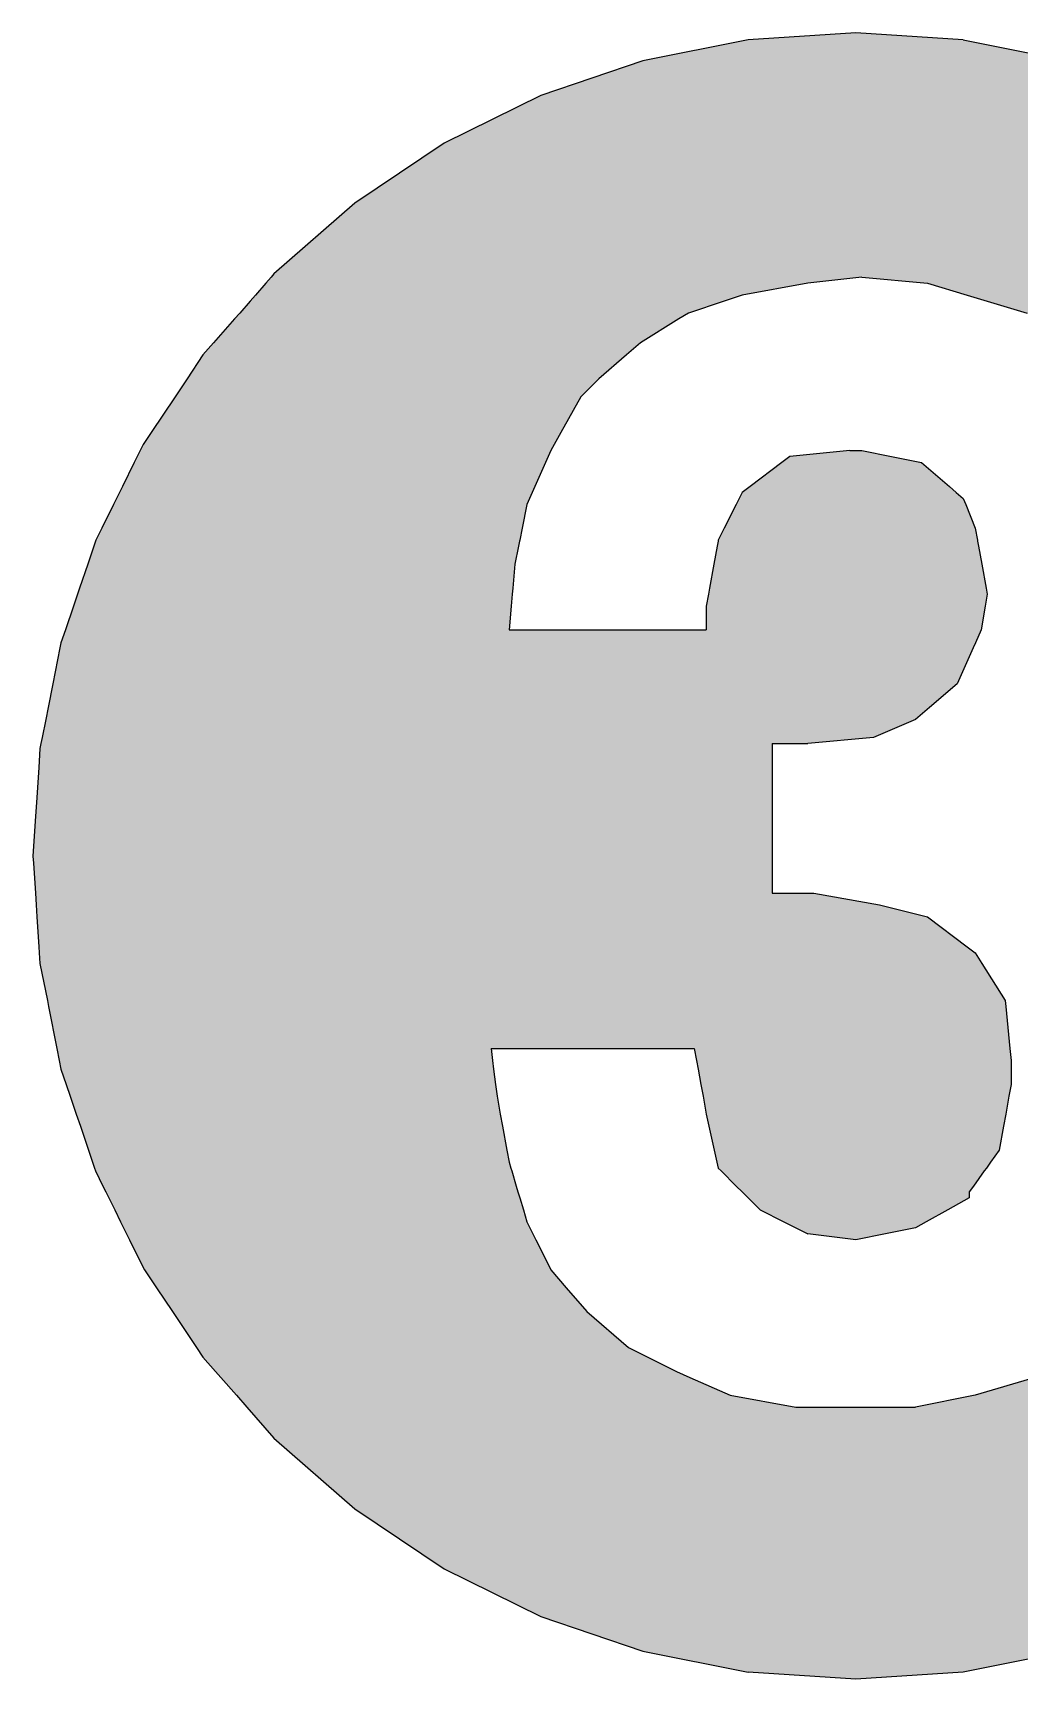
# Model space of a CAD drawing. Extents: x 2842 to 21088, y 6350 to 27079.
# Drawn here: x 3445.8 to 3690.9, y 18897.4 to 19306.4 of the extents above; entities that cross this region are included whole.
import ezdxf

# ---------------------------------------------------------------- set-up
doc = ezdxf.new("R2010")
doc.units = 0
doc.header["$MEASUREMENT"] = 0
doc.layers.add('DLINE', color=1, linetype='CONTINUOUS')

msp = doc.modelspace()

# ---------------------------------------------------------------- linework, layer by layer
at = {"layer": 'DLINE', "color": 1, "linetype": 'CONTINUOUS'}
for p, q in [((3650.282071, 19306.41274), (3623.587655, 19304.663096)), ((3676.976488, 19304.663096), (3650.282071, 19306.41274)), ((3623.587655, 19304.663096), (3597.349988, 19299.444099)), ((3676.976488, 19304.663096), (3703.214155, 19299.444099)), ((3597.349988, 19299.444099), (3572.018004, 19290.845049)), ((3572.018004, 19290.845049), (3548.025139, 19279.013078)), ((3548.025139, 19279.013078), (3525.781919, 19264.150633)), ((3525.781919, 19264.150633), (3505.66893, 19246.512016)), ((3504.986665, 19245.734041), (3503.683684, 19244.248277)), ((3505.66893, 19246.512016), (3504.986665, 19245.734041)), ((3651.767836, 19245.734041), (3638.395957, 19244.248277)), ((3651.767836, 19245.734041), (3668.111243, 19244.248277)), ((3501.077724, 19241.276748), (3499.774743, 19239.790984)), ((3503.683684, 19244.248277), (3501.077724, 19241.276748)), ((3622.05255, 19241.276748), (3617.595257, 19239.790984)), ((3638.395957, 19244.248277), (3622.05255, 19241.276748)), ((3668.111243, 19244.248277), (3678.016338, 19241.276748)), ((3678.016338, 19241.276748), (3682.968885, 19239.790984)), ((3497.168783, 19236.819455), (3495.865802, 19235.333691)), ((3499.774743, 19239.790984), (3497.168783, 19236.819455)), ((3608.680672, 19236.819455), (3606.303449, 19235.333691)), ((3617.595257, 19239.790984), (3608.680672, 19236.819455)), ((3682.968885, 19239.790984), (3692.873981, 19236.819455)), ((3495.865802, 19235.333691), (3490.653881, 19229.390634)), ((3606.303449, 19235.333691), (3596.794558, 19229.390634)), ((3490.653881, 19229.390634), (3488.030313, 19226.399028)), ((3596.794558, 19229.390634), (3593.304351, 19226.399028)), ((3488.030313, 19226.399028), (3484.072705, 19220.476048)), ((3593.304351, 19226.399028), (3586.394208, 19220.476048)), ((3484.072705, 19220.476048), (3483.079949, 19218.990284)), ((3586.394208, 19220.476048), (3584.908443, 19218.990284)), ((3483.079949, 19218.990284), (3481.094437, 19216.018756)), ((3584.908443, 19218.990284), (3581.936915, 19216.018756)), ((3481.094437, 19216.018756), (3475.137901, 19207.10417)), ((3581.936915, 19216.018756), (3576.984367, 19207.10417)), ((3473.167869, 19204.155808), (3472.423746, 19202.646877)), ((3475.137901, 19207.10417), (3473.167869, 19204.155808)), ((3575.346388, 19204.155808), (3574.508093, 19202.646877)), ((3576.984367, 19207.10417), (3575.346388, 19204.155808)), ((3471.691049, 19201.161113), (3470.958351, 19199.675348)), ((3472.423746, 19202.646877), (3471.691049, 19201.161113)), ((3472.423746, 19202.646877), (3472.423746, 19202.646877)), ((3573.847754, 19201.161113), (3573.187414, 19199.675348)), ((3574.508093, 19202.646877), (3573.847754, 19201.161113)), ((3574.508093, 19202.646877), (3574.508093, 19202.646877)), ((3633.938664, 19201.161113), (3631.957645, 19199.675348)), ((3648.796307, 19202.646877), (3633.938664, 19201.161113)), ((3648.796307, 19202.646877), (3648.796307, 19202.646877)), ((3648.796307, 19202.646877), (3651.767836, 19202.646877)), ((3651.767836, 19202.646877), (3659.196657, 19201.161113)), ((3651.767836, 19202.646877), (3651.767836, 19202.646877)), ((3659.196657, 19201.161113), (3666.625478, 19199.675348)), ((3470.958351, 19199.675348), (3468.027559, 19193.732291)), ((3573.187414, 19199.675348), (3570.546055, 19193.732291)), ((3631.957645, 19199.675348), (3624.033569, 19193.732291)), ((3666.625478, 19199.675348), (3673.559045, 19193.732291)), ((3467.294861, 19192.246527), (3466.562164, 19190.760763)), ((3468.027559, 19193.732291), (3467.294861, 19192.246527)), ((3569.885716, 19192.246527), (3569.225376, 19190.760763)), ((3570.546055, 19193.732291), (3569.885716, 19192.246527)), ((3622.05255, 19192.246527), (3621.309668, 19190.760763)), ((3624.033569, 19193.732291), (3622.05255, 19192.246527)), ((3673.559045, 19193.732291), (3675.292437, 19192.246527)), ((3675.292437, 19192.246527), (3677.025828, 19190.760763)), ((3465.829466, 19189.274999), (3462.898674, 19183.331941)), ((3466.562164, 19190.760763), (3465.829466, 19189.274999)), ((3568.565036, 19189.274999), (3567.376425, 19183.331941)), ((3569.225376, 19190.760763), (3568.565036, 19189.274999)), ((3620.566786, 19189.274999), (3617.595257, 19183.331941)), ((3621.309668, 19190.760763), (3620.566786, 19189.274999)), ((3677.025828, 19190.760763), (3677.620134, 19189.274999)), ((3677.620134, 19189.274999), (3679.997357, 19183.331941)), ((3461.335897, 19180.162943), (3460.89858, 19178.874649)), ((3461.433279, 19180.360413), (3461.335897, 19180.162943)), ((3462.898674, 19183.331941), (3461.433279, 19180.360413)), ((3566.742625, 19180.162943), (3566.484966, 19178.874649)), ((3566.782119, 19180.360413), (3566.742625, 19180.162943)), ((3567.376425, 19183.331941), (3566.782119, 19180.360413)), ((3616.07359, 19180.162943), (3615.839354, 19178.874649)), ((3616.109493, 19180.360413), (3616.07359, 19180.162943)), ((3617.595257, 19183.331941), (3616.109493, 19180.360413)), ((3679.997357, 19183.331941), (3680.537635, 19180.360413)), ((3680.537635, 19180.360413), (3680.573538, 19180.162943)), ((3680.573538, 19180.162943), (3680.807774, 19178.874649)), ((3460.89858, 19178.874649), (3459.385533, 19174.417356)), ((3566.484966, 19178.874649), (3565.593508, 19174.417356)), ((3615.839354, 19178.874649), (3615.028937, 19174.417356)), ((3680.807774, 19178.874649), (3681.618191, 19174.417356)), ((3459.385533, 19174.417356), (3457.368137, 19168.474299)), ((3565.593508, 19174.417356), (3565.05323, 19168.474299)), ((3615.028937, 19174.417356), (3613.948381, 19168.474299)), ((3681.618191, 19174.417356), (3682.698747, 19168.474299)), ((3457.368137, 19168.474299), (3456.863788, 19166.988534)), ((3565.05323, 19168.474299), (3564.91816, 19166.988534)), ((3613.948381, 19168.474299), (3613.678242, 19166.988534)), ((3682.698747, 19168.474299), (3682.968885, 19166.988534)), ((3455.85509, 19164.017006), (3453.837694, 19158.073949)), ((3456.863788, 19166.988534), (3455.85509, 19164.017006)), ((3564.648021, 19164.017006), (3564.107744, 19158.073949)), ((3564.91816, 19166.988534), (3564.648021, 19164.017006)), ((3613.678242, 19166.988534), (3613.137965, 19164.017006)), ((3613.137965, 19164.017006), (3613.137965, 19158.073949)), ((3682.473631, 19164.017006), (3681.483121, 19158.073949)), ((3682.968885, 19166.988534), (3682.473631, 19164.017006)), ((3452.736847, 19154.830959), (3452.495307, 19153.616656)), ((3453.837694, 19158.073949), (3452.736847, 19154.830959)), ((3453.837694, 19158.073949), (3453.837694, 19158.073949)), ((3564.107744, 19158.073949), (3613.137965, 19158.073949)), ((3680.041792, 19154.830959), (3679.502102, 19153.616656)), ((3681.483121, 19158.073949), (3680.041792, 19154.830959)), ((3681.483121, 19158.073949), (3681.483121, 19158.073949)), ((3452.495307, 19153.616656), (3450.722086, 19144.70207)), ((3679.502102, 19153.616656), (3675.540064, 19144.70207)), ((3450.722086, 19144.70207), (3449.539938, 19138.759013)), ((3675.540064, 19144.70207), (3668.606497, 19138.759013)), ((3449.539938, 19138.759013), (3448.948865, 19135.787485)), ((3668.606497, 19138.759013), (3665.139714, 19135.787485)), ((3448.948865, 19135.787485), (3448.062254, 19131.330192)), ((3448.948865, 19135.787485), (3448.948865, 19135.787485)), ((3665.139714, 19135.787485), (3654.739364, 19131.330192)), ((3665.139714, 19135.787485), (3665.139714, 19135.787485)), ((3448.062254, 19131.330192), (3447.766717, 19129.844428)), ((3654.739364, 19131.330192), (3638.395957, 19129.844428)), ((3447.517851, 19128.593291), (3447.210326, 19123.90137)), ((3447.766717, 19129.844428), (3447.517851, 19128.593291)), ((3629.481372, 19129.844428), (3629.481372, 19128.593291)), ((3629.481372, 19129.844428), (3638.395957, 19129.844428)), ((3629.481372, 19128.593291), (3629.481372, 19123.90137)), ((3447.210326, 19123.90137), (3446.723415, 19116.472549)), ((3629.481372, 19123.90137), (3629.481372, 19116.472549)), ((3446.723415, 19116.472549), (3446.333887, 19110.529492)), ((3629.481372, 19116.472549), (3629.481372, 19110.529492)), ((3446.333887, 19110.529492), (3445.768206, 19101.898875)), ((3629.481372, 19110.529492), (3629.481372, 19101.898875)), ((3445.768206, 19101.898875), (3445.884201, 19100.129142)), ((3629.481372, 19101.898875), (3629.481372, 19100.129142)), ((3445.884201, 19100.129142), (3446.371111, 19092.700321)), ((3629.481372, 19100.129142), (3629.481372, 19092.700321)), ((3446.371111, 19092.700321), (3446.565876, 19089.728792)), ((3446.371111, 19092.700321), (3446.371111, 19092.700321)), ((3446.565876, 19089.728792), (3446.76064, 19086.757264)), ((3629.481372, 19092.700321), (3639.881722, 19092.700321)), ((3629.481372, 19092.700321), (3629.481372, 19092.700321)), ((3639.881722, 19092.700321), (3656.225129, 19089.728792)), ((3656.225129, 19089.728792), (3668.111243, 19086.757264)), ((3446.76064, 19086.757264), (3447.24755, 19079.328442)), ((3668.111243, 19086.757264), (3678.016338, 19079.328442)), ((3447.24755, 19079.328442), (3447.344933, 19077.842678)), ((3447.344933, 19077.842678), (3447.517851, 19075.204459)), ((3678.016338, 19079.328442), (3679.997357, 19077.842678)), ((3679.997357, 19077.842678), (3681.646244, 19075.204459)), ((3447.517851, 19075.204459), (3449.357371, 19065.956564)), ((3681.646244, 19075.204459), (3687.426178, 19065.956564)), ((3449.357371, 19065.956564), (3449.652908, 19064.4708)), ((3687.426178, 19065.956564), (3687.574755, 19064.4708)), ((3449.652908, 19064.4708), (3451.721666, 19054.07045)), ((3687.574755, 19064.4708), (3688.61479, 19054.07045)), ((3451.721666, 19054.07045), (3452.31274, 19051.098921)), ((3559.650451, 19054.07045), (3610.166436, 19054.07045)), ((3559.650451, 19054.07045), (3560.021892, 19051.098921)), ((3610.166436, 19054.07045), (3610.706714, 19051.098921)), ((3688.61479, 19054.07045), (3688.911943, 19051.098921)), ((3452.31274, 19051.098921), (3452.736847, 19048.966792)), ((3452.736847, 19048.966792), (3454.030483, 19045.155864)), ((3560.021892, 19051.098921), (3560.288408, 19048.966792)), ((3560.288408, 19048.966792), (3560.764774, 19045.155864)), ((3610.706714, 19051.098921), (3611.094374, 19048.966792)), ((3611.094374, 19048.966792), (3611.78727, 19045.155864)), ((3688.911943, 19051.098921), (3688.911943, 19048.966792)), ((3688.911943, 19048.966792), (3688.911943, 19045.155864)), ((3454.030483, 19045.155864), (3455.039181, 19042.184335)), ((3560.764774, 19045.155864), (3561.136215, 19042.184335)), ((3611.78727, 19045.155864), (3612.327548, 19042.184335)), ((3688.911943, 19045.155864), (3688.371665, 19042.184335)), ((3455.039181, 19042.184335), (3456.552228, 19037.727043)), ((3561.136215, 19042.184335), (3561.946632, 19037.727043)), ((3612.327548, 19042.184335), (3613.137965, 19037.727043)), ((3688.371665, 19042.184335), (3687.561248, 19037.727043)), ((3456.552228, 19037.727043), (3457.560926, 19034.755514)), ((3561.946632, 19037.727043), (3562.48691, 19034.755514)), ((3613.137965, 19037.727043), (3613.798304, 19034.755514)), ((3687.561248, 19037.727043), (3687.02097, 19034.755514)), ((3457.560926, 19034.755514), (3459.578322, 19028.812457)), ((3562.48691, 19034.755514), (3563.567466, 19028.812457)), ((3613.798304, 19034.755514), (3615.118984, 19028.812457)), ((3687.02097, 19034.755514), (3685.940414, 19028.812457)), ((3459.578322, 19028.812457), (3460.58702, 19025.840928)), ((3563.567466, 19028.812457), (3564.107744, 19025.840928)), ((3615.118984, 19028.812457), (3615.779323, 19025.840928)), ((3685.940414, 19028.812457), (3683.817894, 19025.840928)), ((3460.58702, 19025.840928), (3461.091369, 19024.355164)), ((3461.091369, 19024.355164), (3461.335897, 19023.634807)), ((3564.107744, 19025.840928), (3564.553473, 19024.355164)), ((3564.553473, 19024.355164), (3564.76958, 19023.634807)), ((3615.779323, 19025.840928), (3616.109493, 19024.355164)), ((3616.109493, 19024.355164), (3616.82985, 19023.634807)), ((3682.756633, 19024.355164), (3682.242093, 19023.634807)), ((3683.817894, 19025.840928), (3682.756633, 19024.355164)), ((3461.335897, 19023.634807), (3463.17875, 19019.897871)), ((3463.17875, 19019.897871), (3463.911448, 19018.412107)), ((3564.76958, 19023.634807), (3565.890661, 19019.897871)), ((3565.890661, 19019.897871), (3566.33639, 19018.412107)), ((3616.82985, 19023.634807), (3620.566786, 19019.897871)), ((3620.566786, 19019.897871), (3622.05255, 19018.412107)), ((3679.572853, 19019.897871), (3678.511593, 19018.412107)), ((3682.242093, 19023.634807), (3679.572853, 19019.897871)), ((3463.911448, 19018.412107), (3464.644146, 19016.926343)), ((3464.644146, 19016.926343), (3466.109542, 19013.954814)), ((3566.33639, 19018.412107), (3566.782119, 19016.926343)), ((3566.782119, 19016.926343), (3567.673578, 19013.954814)), ((3622.05255, 19018.412107), (3623.538314, 19016.926343)), ((3623.538314, 19016.926343), (3626.509843, 19013.954814)), ((3678.511593, 19016.926343), (3673.162841, 19013.954814)), ((3678.511593, 19018.412107), (3678.511593, 19016.926343)), ((3466.109542, 19013.954814), (3467.574937, 19010.983286)), ((3567.673578, 19013.954814), (3568.565036, 19010.983286)), ((3626.509843, 19013.954814), (3632.4529, 19010.983286)), ((3673.162841, 19013.954814), (3667.81409, 19010.983286)), ((3467.574937, 19010.983286), (3468.307635, 19009.497521)), ((3468.307635, 19009.497521), (3469.040333, 19008.011757)), ((3469.040333, 19008.011757), (3469.773031, 19006.525993)), ((3568.565036, 19010.983286), (3569.307918, 19009.497521)), ((3569.307918, 19009.497521), (3570.050801, 19008.011757)), ((3570.050801, 19008.011757), (3570.793683, 19006.525993)), ((3632.4529, 19010.983286), (3635.424429, 19009.497521)), ((3635.424429, 19009.497521), (3638.395957, 19008.011757)), ((3650.282071, 19006.525993), (3638.395957, 19008.011757)), ((3657.710893, 19008.011757), (3650.282071, 19006.525993)), ((3665.139714, 19009.497521), (3657.710893, 19008.011757)), ((3667.81409, 19010.983286), (3665.139714, 19009.497521)), ((3469.773031, 19006.525993), (3473.167869, 18999.641943)), ((3570.793683, 19006.525993), (3574.235708, 18999.641943)), ((3473.167869, 18999.641943), (3473.531873, 18999.097171)), ((3574.235708, 18999.641943), (3574.508093, 18999.097171)), ((3473.531873, 18999.097171), (3476.510141, 18994.639879)), ((3574.508093, 18999.097171), (3578.32863, 18994.639879)), ((3476.510141, 18994.639879), (3480.481165, 18988.696822)), ((3578.32863, 18994.639879), (3583.422679, 18988.696822)), ((3480.481165, 18988.696822), (3486.4377, 18979.782236)), ((3583.422679, 18988.696822), (3593.823029, 18979.782236)), ((3486.4377, 18979.782236), (3488.030313, 18977.398722)), ((3593.823029, 18979.782236), (3598.590056, 18977.398722)), ((3488.030313, 18977.398722), (3491.151949, 18973.839179)), ((3598.590056, 18977.398722), (3605.709143, 18973.839179)), ((3491.151949, 18973.839179), (3492.45493, 18972.353414)), ((3492.45493, 18972.353414), (3496.36387, 18967.896122)), ((3605.709143, 18973.839179), (3609.052113, 18972.353414)), ((3609.052113, 18972.353414), (3619.081022, 18967.896122)), ((3694.855, 18972.353414), (3679.997357, 18967.896122)), ((3496.36387, 18967.896122), (3498.969831, 18964.924593)), ((3619.081022, 18967.896122), (3635.424429, 18964.924593)), ((3679.997357, 18967.896122), (3665.139714, 18964.924593)), ((3498.969831, 18964.924593), (3505.66893, 18957.285734)), ((3635.424429, 18964.924593), (3665.139714, 18964.924593)), ((3505.66893, 18957.285734), (3525.781919, 18939.647117)), ((3525.781919, 18939.647117), (3548.025139, 18924.784672)), ((3548.025139, 18924.784672), (3572.018004, 18912.952701)), ((3572.018004, 18912.952701), (3597.349988, 18904.353651)), ((3597.349988, 18904.353651), (3623.587655, 18899.134654)), ((3703.214155, 18904.353651), (3676.976488, 18899.134654)), ((3650.282071, 18897.38501), (3623.587655, 18899.134654)), ((3676.976488, 18899.134654), (3650.282071, 18897.38501))]:
    msp.add_line(p, q, dxfattribs=at)
for points in [[(3650.282071, 19306.41274), (3623.587655, 19304.663096), (3676.976488, 19304.663096)], [(3623.587655, 19304.663096), (3597.349988, 19299.444099), (3703.214155, 19299.444099)], [(3597.349988, 19299.444099), (3572.018004, 19290.845049), (3728.546139, 19290.845049)], [(3572.018004, 19290.845049), (3548.025139, 19279.013078), (3752.539004, 19279.013078)], [(3548.025139, 19279.013078), (3525.781919, 19264.150633), (3774.782224, 19264.150633)], [(3525.781919, 19264.150633), (3505.66893, 19246.512016), (3794.895212, 19246.512016)], [(3504.986665, 19245.734041), (3503.683684, 19244.248277), (3638.395957, 19244.248277)], [(3505.66893, 19246.512016), (3504.986665, 19245.734041), (3795.577478, 19245.734041)], [(3651.767836, 19245.734041), (3668.111243, 19244.248277), (3796.880459, 19244.248277)], [(3501.077724, 19241.276748), (3499.774743, 19239.790984), (3617.595257, 19239.790984)], [(3503.683684, 19244.248277), (3501.077724, 19241.276748), (3622.05255, 19241.276748)], [(3668.111243, 19244.248277), (3678.016338, 19241.276748), (3799.486419, 19241.276748)], [(3678.016338, 19241.276748), (3682.968885, 19239.790984), (3800.789399, 19239.790984)], [(3497.168783, 19236.819455), (3495.865802, 19235.333691), (3606.303449, 19235.333691)], [(3499.774743, 19239.790984), (3497.168783, 19236.819455), (3608.680672, 19236.819455)], [(3682.968885, 19239.790984), (3692.873981, 19236.819455), (3803.39536, 19236.819455)], [(3495.865802, 19235.333691), (3490.653881, 19229.390634), (3596.794558, 19229.390634)], [(3490.653881, 19229.390634), (3488.030313, 19226.399028), (3593.304351, 19226.399028)], [(3488.030313, 19226.399028), (3484.072705, 19220.476048), (3586.394208, 19220.476048)], [(3484.072705, 19220.476048), (3483.079949, 19218.990284), (3584.908443, 19218.990284)], [(3483.079949, 19218.990284), (3481.094437, 19216.018756), (3581.936915, 19216.018756)], [(3481.094437, 19216.018756), (3475.137901, 19207.10417), (3576.984367, 19207.10417)], [(3473.167869, 19204.155808), (3472.423746, 19202.646877), (3574.508093, 19202.646877)], [(3475.137901, 19207.10417), (3473.167869, 19204.155808), (3575.346388, 19204.155808)], [(3471.691049, 19201.161113), (3470.958351, 19199.675348), (3573.187414, 19199.675348)], [(3472.423746, 19202.646877), (3471.691049, 19201.161113), (3573.847754, 19201.161113)], [(3472.423746, 19202.646877), (3574.508093, 19202.646877), (3574.508093, 19202.646877)], [(3472.423746, 19202.646877), (3472.423746, 19202.646877), (3574.508093, 19202.646877)], [(3633.938664, 19201.161113), (3631.957645, 19199.675348), (3666.625478, 19199.675348)], [(3648.796307, 19202.646877), (3633.938664, 19201.161113), (3659.196657, 19201.161113)], [(3648.796307, 19202.646877), (3651.767836, 19202.646877), (3651.767836, 19202.646877)], [(3648.796307, 19202.646877), (3648.796307, 19202.646877), (3651.767836, 19202.646877)], [(3648.796307, 19202.646877), (3648.796307, 19202.646877), (3651.767836, 19202.646877)], [(3470.958351, 19199.675348), (3468.027559, 19193.732291), (3570.546055, 19193.732291)], [(3631.957645, 19199.675348), (3624.033569, 19193.732291), (3673.559045, 19193.732291)], [(3467.294861, 19192.246527), (3466.562164, 19190.760763), (3569.225376, 19190.760763)], [(3468.027559, 19193.732291), (3467.294861, 19192.246527), (3569.885716, 19192.246527)], [(3622.05255, 19192.246527), (3621.309668, 19190.760763), (3677.025828, 19190.760763)], [(3624.033569, 19193.732291), (3622.05255, 19192.246527), (3675.292437, 19192.246527)], [(3465.829466, 19189.274999), (3462.898674, 19183.331941), (3567.376425, 19183.331941)], [(3466.562164, 19190.760763), (3465.829466, 19189.274999), (3568.565036, 19189.274999)], [(3620.566786, 19189.274999), (3617.595257, 19183.331941), (3679.997357, 19183.331941)], [(3621.309668, 19190.760763), (3620.566786, 19189.274999), (3677.620134, 19189.274999)], [(3461.335897, 19180.162943), (3460.89858, 19178.874649), (3566.484966, 19178.874649)], [(3461.433279, 19180.360413), (3461.335897, 19180.162943), (3566.742625, 19180.162943)], [(3462.898674, 19183.331941), (3461.433279, 19180.360413), (3566.782119, 19180.360413)], [(3616.07359, 19180.162943), (3615.839354, 19178.874649), (3680.807774, 19178.874649)], [(3616.109493, 19180.360413), (3616.07359, 19180.162943), (3680.573538, 19180.162943)], [(3617.595257, 19183.331941), (3616.109493, 19180.360413), (3680.537635, 19180.360413)], [(3460.89858, 19178.874649), (3459.385533, 19174.417356), (3565.593508, 19174.417356)], [(3615.839354, 19178.874649), (3615.028937, 19174.417356), (3681.618191, 19174.417356)], [(3459.385533, 19174.417356), (3457.368137, 19168.474299), (3565.05323, 19168.474299)], [(3615.028937, 19174.417356), (3613.948381, 19168.474299), (3682.698747, 19168.474299)], [(3457.368137, 19168.474299), (3456.863788, 19166.988534), (3564.91816, 19166.988534)], [(3613.948381, 19168.474299), (3613.678242, 19166.988534), (3682.968885, 19166.988534)], [(3455.85509, 19164.017006), (3453.837694, 19158.073949), (3564.107744, 19158.073949)], [(3456.863788, 19166.988534), (3455.85509, 19164.017006), (3564.648021, 19164.017006)], [(3613.678242, 19166.988534), (3613.137965, 19164.017006), (3682.473631, 19164.017006)], [(3613.137965, 19164.017006), (3613.137965, 19158.073949), (3681.483121, 19158.073949)], [(3452.736847, 19154.830959), (3452.495307, 19153.616656), (3679.502102, 19153.616656)], [(3453.837694, 19158.073949), (3452.736847, 19154.830959), (3680.041792, 19154.830959)], [(3453.837694, 19158.073949), (3681.483121, 19158.073949), (3681.483121, 19158.073949)], [(3453.837694, 19158.073949), (3453.837694, 19158.073949), (3681.483121, 19158.073949)], [(3564.107744, 19158.073949), (3564.107744, 19158.073949), (3613.137965, 19158.073949)], [(3452.495307, 19153.616656), (3450.722086, 19144.70207), (3675.540064, 19144.70207)], [(3450.722086, 19144.70207), (3449.539938, 19138.759013), (3668.606497, 19138.759013)], [(3449.539938, 19138.759013), (3448.948865, 19135.787485), (3665.139714, 19135.787485)], [(3448.948865, 19135.787485), (3448.062254, 19131.330192), (3654.739364, 19131.330192)], [(3448.948865, 19135.787485), (3665.139714, 19135.787485), (3665.139714, 19135.787485)], [(3448.948865, 19135.787485), (3448.948865, 19135.787485), (3665.139714, 19135.787485)], [(3448.062254, 19131.330192), (3447.766717, 19129.844428), (3638.395957, 19129.844428)], [(3447.517851, 19128.593291), (3447.210326, 19123.90137), (3629.481372, 19123.90137)], [(3447.766717, 19129.844428), (3447.517851, 19128.593291), (3629.481372, 19128.593291)], [(3629.481372, 19129.844428), (3629.481372, 19129.844428), (3638.395957, 19129.844428)], [(3447.210326, 19123.90137), (3446.723415, 19116.472549), (3629.481372, 19116.472549)], [(3446.723415, 19116.472549), (3446.333887, 19110.529492), (3629.481372, 19110.529492)], [(3446.333887, 19110.529492), (3445.768206, 19101.898875), (3629.481372, 19101.898875)], [(3445.768206, 19101.898875), (3445.884201, 19100.129142), (3629.481372, 19100.129142)], [(3445.884201, 19100.129142), (3446.371111, 19092.700321), (3629.481372, 19092.700321)], [(3446.371111, 19092.700321), (3446.565876, 19089.728792), (3656.225129, 19089.728792)], [(3446.371111, 19092.700321), (3629.481372, 19092.700321), (3629.481372, 19092.700321)], [(3446.371111, 19092.700321), (3446.371111, 19092.700321), (3629.481372, 19092.700321)], [(3446.565876, 19089.728792), (3446.76064, 19086.757264), (3668.111243, 19086.757264)], [(3629.481372, 19092.700321), (3629.481372, 19092.700321), (3639.881722, 19092.700321)], [(3446.76064, 19086.757264), (3447.24755, 19079.328442), (3678.016338, 19079.328442)], [(3447.24755, 19079.328442), (3447.344933, 19077.842678), (3679.997357, 19077.842678)], [(3447.344933, 19077.842678), (3447.517851, 19075.204459), (3681.646244, 19075.204459)], [(3447.517851, 19075.204459), (3449.357371, 19065.956564), (3687.426178, 19065.956564)], [(3449.357371, 19065.956564), (3449.652908, 19064.4708), (3687.574755, 19064.4708)], [(3449.652908, 19064.4708), (3451.721666, 19054.07045), (3688.61479, 19054.07045)], [(3451.721666, 19054.07045), (3452.31274, 19051.098921), (3560.021892, 19051.098921)], [(3559.650451, 19054.07045), (3559.650451, 19054.07045), (3610.166436, 19054.07045)], [(3610.166436, 19054.07045), (3610.706714, 19051.098921), (3688.911943, 19051.098921)], [(3452.31274, 19051.098921), (3452.736847, 19048.966792), (3560.288408, 19048.966792)], [(3452.736847, 19048.966792), (3454.030483, 19045.155864), (3560.764774, 19045.155864)], [(3610.706714, 19051.098921), (3611.094374, 19048.966792), (3688.911943, 19048.966792)], [(3611.094374, 19048.966792), (3611.78727, 19045.155864), (3688.911943, 19045.155864)], [(3454.030483, 19045.155864), (3455.039181, 19042.184335), (3561.136215, 19042.184335)], [(3611.78727, 19045.155864), (3612.327548, 19042.184335), (3688.371665, 19042.184335)], [(3455.039181, 19042.184335), (3456.552228, 19037.727043), (3561.946632, 19037.727043)], [(3612.327548, 19042.184335), (3613.137965, 19037.727043), (3687.561248, 19037.727043)], [(3456.552228, 19037.727043), (3457.560926, 19034.755514), (3562.48691, 19034.755514)], [(3613.137965, 19037.727043), (3613.798304, 19034.755514), (3687.02097, 19034.755514)], [(3457.560926, 19034.755514), (3459.578322, 19028.812457), (3563.567466, 19028.812457)], [(3613.798304, 19034.755514), (3615.118984, 19028.812457), (3685.940414, 19028.812457)], [(3459.578322, 19028.812457), (3460.58702, 19025.840928), (3564.107744, 19025.840928)], [(3615.118984, 19028.812457), (3615.779323, 19025.840928), (3683.817894, 19025.840928)], [(3460.58702, 19025.840928), (3461.091369, 19024.355164), (3564.553473, 19024.355164)], [(3461.091369, 19024.355164), (3461.335897, 19023.634807), (3564.76958, 19023.634807)], [(3615.779323, 19025.840928), (3616.109493, 19024.355164), (3682.756633, 19024.355164)], [(3616.109493, 19024.355164), (3616.82985, 19023.634807), (3682.242093, 19023.634807)], [(3461.335897, 19023.634807), (3463.17875, 19019.897871), (3565.890661, 19019.897871)], [(3463.17875, 19019.897871), (3463.911448, 19018.412107), (3566.33639, 19018.412107)], [(3616.82985, 19023.634807), (3620.566786, 19019.897871), (3679.572853, 19019.897871)], [(3620.566786, 19019.897871), (3622.05255, 19018.412107), (3678.511593, 19018.412107)], [(3463.911448, 19018.412107), (3464.644146, 19016.926343), (3566.782119, 19016.926343)], [(3464.644146, 19016.926343), (3466.109542, 19013.954814), (3567.673578, 19013.954814)], [(3622.05255, 19018.412107), (3623.538314, 19016.926343), (3678.511593, 19016.926343)], [(3623.538314, 19016.926343), (3626.509843, 19013.954814), (3673.162841, 19013.954814)], [(3466.109542, 19013.954814), (3467.574937, 19010.983286), (3568.565036, 19010.983286)], [(3626.509843, 19013.954814), (3632.4529, 19010.983286), (3667.81409, 19010.983286)], [(3467.574937, 19010.983286), (3468.307635, 19009.497521), (3569.307918, 19009.497521)], [(3468.307635, 19009.497521), (3469.040333, 19008.011757), (3570.050801, 19008.011757)], [(3469.040333, 19008.011757), (3469.773031, 19006.525993), (3570.793683, 19006.525993)], [(3632.4529, 19010.983286), (3635.424429, 19009.497521), (3665.139714, 19009.497521)], [(3635.424429, 19009.497521), (3638.395957, 19008.011757), (3657.710893, 19008.011757)], [(3469.773031, 19006.525993), (3473.167869, 18999.641943), (3574.235708, 18999.641943)], [(3473.167869, 18999.641943), (3473.531873, 18999.097171), (3574.508093, 18999.097171)], [(3473.531873, 18999.097171), (3476.510141, 18994.639879), (3578.32863, 18994.639879)], [(3476.510141, 18994.639879), (3480.481165, 18988.696822), (3583.422679, 18988.696822)], [(3480.481165, 18988.696822), (3486.4377, 18979.782236), (3593.823029, 18979.782236)], [(3486.4377, 18979.782236), (3488.030313, 18977.398722), (3598.590056, 18977.398722)], [(3488.030313, 18977.398722), (3491.151949, 18973.839179), (3605.709143, 18973.839179)], [(3491.151949, 18973.839179), (3492.45493, 18972.353414), (3609.052113, 18972.353414)], [(3492.45493, 18972.353414), (3496.36387, 18967.896122), (3619.081022, 18967.896122)], [(3694.855, 18972.353414), (3679.997357, 18967.896122), (3804.200272, 18967.896122)], [(3496.36387, 18967.896122), (3498.969831, 18964.924593), (3635.424429, 18964.924593)], [(3679.997357, 18967.896122), (3665.139714, 18964.924593), (3801.594312, 18964.924593)], [(3498.969831, 18964.924593), (3505.66893, 18957.285734), (3794.895212, 18957.285734)], [(3635.424429, 18964.924593), (3635.424429, 18964.924593), (3665.139714, 18964.924593)], [(3505.66893, 18957.285734), (3525.781919, 18939.647117), (3774.782224, 18939.647117)], [(3525.781919, 18939.647117), (3548.025139, 18924.784672), (3752.539004, 18924.784672)], [(3548.025139, 18924.784672), (3572.018004, 18912.952701), (3728.546139, 18912.952701)], [(3572.018004, 18912.952701), (3597.349988, 18904.353651), (3703.214155, 18904.353651)], [(3597.349988, 18904.353651), (3623.587655, 18899.134654), (3676.976488, 18899.134654)]]:
    msp.add_solid(points, dxfattribs=at)
at = {"layer": 'DLINE', "color": 1, "linetype": 'CONTINUOUS', "extrusion": (0, 0, -1)}
for points in [[(-3623.587655, 19304.663096), (-3676.976488, 19304.663096), (-3703.214155, 19299.444099)], [(-3597.349988, 19299.444099), (-3703.214155, 19299.444099), (-3728.546139, 19290.845049)], [(-3572.018004, 19290.845049), (-3728.546139, 19290.845049), (-3752.539004, 19279.013078)], [(-3548.025139, 19279.013078), (-3752.539004, 19279.013078), (-3774.782224, 19264.150633)], [(-3525.781919, 19264.150633), (-3774.782224, 19264.150633), (-3794.895212, 19246.512016)], [(-3504.986665, 19245.734041), (-3651.767836, 19245.734041), (-3638.395957, 19244.248277)], [(-3505.66893, 19246.512016), (-3794.895212, 19246.512016), (-3795.577478, 19245.734041)], [(-3651.767836, 19245.734041), (-3795.577478, 19245.734041), (-3796.880459, 19244.248277)], [(-3501.077724, 19241.276748), (-3622.05255, 19241.276748), (-3617.595257, 19239.790984)], [(-3503.683684, 19244.248277), (-3638.395957, 19244.248277), (-3622.05255, 19241.276748)], [(-3668.111243, 19244.248277), (-3796.880459, 19244.248277), (-3799.486419, 19241.276748)], [(-3678.016338, 19241.276748), (-3799.486419, 19241.276748), (-3800.789399, 19239.790984)], [(-3497.168783, 19236.819455), (-3608.680672, 19236.819455), (-3606.303449, 19235.333691)], [(-3499.774743, 19239.790984), (-3617.595257, 19239.790984), (-3608.680672, 19236.819455)], [(-3682.968885, 19239.790984), (-3800.789399, 19239.790984), (-3803.39536, 19236.819455)], [(-3495.865802, 19235.333691), (-3606.303449, 19235.333691), (-3596.794558, 19229.390634)], [(-3490.653881, 19229.390634), (-3596.794558, 19229.390634), (-3593.304351, 19226.399028)], [(-3488.030313, 19226.399028), (-3593.304351, 19226.399028), (-3586.394208, 19220.476048)], [(-3484.072705, 19220.476048), (-3586.394208, 19220.476048), (-3584.908443, 19218.990284)], [(-3483.079949, 19218.990284), (-3584.908443, 19218.990284), (-3581.936915, 19216.018756)], [(-3481.094437, 19216.018756), (-3581.936915, 19216.018756), (-3576.984367, 19207.10417)], [(-3473.167869, 19204.155808), (-3575.346388, 19204.155808), (-3574.508093, 19202.646877)], [(-3475.137901, 19207.10417), (-3576.984367, 19207.10417), (-3575.346388, 19204.155808)], [(-3471.691049, 19201.161113), (-3573.847754, 19201.161113), (-3573.187414, 19199.675348)], [(-3472.423746, 19202.646877), (-3574.508093, 19202.646877), (-3573.847754, 19201.161113)], [(-3633.938664, 19201.161113), (-3659.196657, 19201.161113), (-3666.625478, 19199.675348)], [(-3648.796307, 19202.646877), (-3651.767836, 19202.646877), (-3659.196657, 19201.161113)], [(-3470.958351, 19199.675348), (-3573.187414, 19199.675348), (-3570.546055, 19193.732291)], [(-3631.957645, 19199.675348), (-3666.625478, 19199.675348), (-3673.559045, 19193.732291)], [(-3467.294861, 19192.246527), (-3569.885716, 19192.246527), (-3569.225376, 19190.760763)], [(-3468.027559, 19193.732291), (-3570.546055, 19193.732291), (-3569.885716, 19192.246527)], [(-3622.05255, 19192.246527), (-3675.292437, 19192.246527), (-3677.025828, 19190.760763)], [(-3624.033569, 19193.732291), (-3673.559045, 19193.732291), (-3675.292437, 19192.246527)], [(-3465.829466, 19189.274999), (-3568.565036, 19189.274999), (-3567.376425, 19183.331941)], [(-3466.562164, 19190.760763), (-3569.225376, 19190.760763), (-3568.565036, 19189.274999)], [(-3620.566786, 19189.274999), (-3677.620134, 19189.274999), (-3679.997357, 19183.331941)], [(-3621.309668, 19190.760763), (-3677.025828, 19190.760763), (-3677.620134, 19189.274999)], [(-3461.335897, 19180.162943), (-3566.742625, 19180.162943), (-3566.484966, 19178.874649)], [(-3461.433279, 19180.360413), (-3566.782119, 19180.360413), (-3566.742625, 19180.162943)], [(-3462.898674, 19183.331941), (-3567.376425, 19183.331941), (-3566.782119, 19180.360413)], [(-3616.07359, 19180.162943), (-3680.573538, 19180.162943), (-3680.807774, 19178.874649)], [(-3616.109493, 19180.360413), (-3680.537635, 19180.360413), (-3680.573538, 19180.162943)], [(-3617.595257, 19183.331941), (-3679.997357, 19183.331941), (-3680.537635, 19180.360413)], [(-3460.89858, 19178.874649), (-3566.484966, 19178.874649), (-3565.593508, 19174.417356)], [(-3615.839354, 19178.874649), (-3680.807774, 19178.874649), (-3681.618191, 19174.417356)], [(-3459.385533, 19174.417356), (-3565.593508, 19174.417356), (-3565.05323, 19168.474299)], [(-3615.028937, 19174.417356), (-3681.618191, 19174.417356), (-3682.698747, 19168.474299)], [(-3457.368137, 19168.474299), (-3565.05323, 19168.474299), (-3564.91816, 19166.988534)], [(-3613.948381, 19168.474299), (-3682.698747, 19168.474299), (-3682.968885, 19166.988534)], [(-3455.85509, 19164.017006), (-3564.648021, 19164.017006), (-3564.107744, 19158.073949)], [(-3456.863788, 19166.988534), (-3564.91816, 19166.988534), (-3564.648021, 19164.017006)], [(-3613.137965, 19164.017006), (-3682.473631, 19164.017006), (-3681.483121, 19158.073949)], [(-3613.678242, 19166.988534), (-3682.968885, 19166.988534), (-3682.473631, 19164.017006)], [(-3452.736847, 19154.830959), (-3680.041792, 19154.830959), (-3679.502102, 19153.616656)], [(-3453.837694, 19158.073949), (-3681.483121, 19158.073949), (-3680.041792, 19154.830959)], [(-3452.495307, 19153.616656), (-3679.502102, 19153.616656), (-3675.540064, 19144.70207)], [(-3450.722086, 19144.70207), (-3675.540064, 19144.70207), (-3668.606497, 19138.759013)], [(-3449.539938, 19138.759013), (-3668.606497, 19138.759013), (-3665.139714, 19135.787485)], [(-3448.948865, 19135.787485), (-3665.139714, 19135.787485), (-3654.739364, 19131.330192)], [(-3448.062254, 19131.330192), (-3654.739364, 19131.330192), (-3638.395957, 19129.844428)], [(-3447.517851, 19128.593291), (-3629.481372, 19128.593291), (-3629.481372, 19123.90137)], [(-3447.766717, 19129.844428), (-3629.481372, 19129.844428), (-3629.481372, 19128.593291)], [(-3447.210326, 19123.90137), (-3629.481372, 19123.90137), (-3629.481372, 19116.472549)], [(-3446.723415, 19116.472549), (-3629.481372, 19116.472549), (-3629.481372, 19110.529492)], [(-3446.333887, 19110.529492), (-3629.481372, 19110.529492), (-3629.481372, 19101.898875)], [(-3445.768206, 19101.898875), (-3629.481372, 19101.898875), (-3629.481372, 19100.129142)], [(-3445.884201, 19100.129142), (-3629.481372, 19100.129142), (-3629.481372, 19092.700321)], [(-3446.371111, 19092.700321), (-3639.881722, 19092.700321), (-3656.225129, 19089.728792)], [(-3446.565876, 19089.728792), (-3656.225129, 19089.728792), (-3668.111243, 19086.757264)], [(-3446.76064, 19086.757264), (-3668.111243, 19086.757264), (-3678.016338, 19079.328442)], [(-3447.24755, 19079.328442), (-3678.016338, 19079.328442), (-3679.997357, 19077.842678)], [(-3447.344933, 19077.842678), (-3679.997357, 19077.842678), (-3681.646244, 19075.204459)], [(-3447.517851, 19075.204459), (-3681.646244, 19075.204459), (-3687.426178, 19065.956564)], [(-3449.357371, 19065.956564), (-3687.426178, 19065.956564), (-3687.574755, 19064.4708)], [(-3449.652908, 19064.4708), (-3687.574755, 19064.4708), (-3688.61479, 19054.07045)], [(-3451.721666, 19054.07045), (-3559.650451, 19054.07045), (-3560.021892, 19051.098921)], [(-3610.166436, 19054.07045), (-3688.61479, 19054.07045), (-3688.911943, 19051.098921)], [(-3452.31274, 19051.098921), (-3560.021892, 19051.098921), (-3560.288408, 19048.966792)], [(-3452.736847, 19048.966792), (-3560.288408, 19048.966792), (-3560.764774, 19045.155864)], [(-3610.706714, 19051.098921), (-3688.911943, 19051.098921), (-3688.911943, 19048.966792)], [(-3611.094374, 19048.966792), (-3688.911943, 19048.966792), (-3688.911943, 19045.155864)], [(-3454.030483, 19045.155864), (-3560.764774, 19045.155864), (-3561.136215, 19042.184335)], [(-3611.78727, 19045.155864), (-3688.911943, 19045.155864), (-3688.371665, 19042.184335)], [(-3455.039181, 19042.184335), (-3561.136215, 19042.184335), (-3561.946632, 19037.727043)], [(-3612.327548, 19042.184335), (-3688.371665, 19042.184335), (-3687.561248, 19037.727043)], [(-3456.552228, 19037.727043), (-3561.946632, 19037.727043), (-3562.48691, 19034.755514)], [(-3613.137965, 19037.727043), (-3687.561248, 19037.727043), (-3687.02097, 19034.755514)], [(-3457.560926, 19034.755514), (-3562.48691, 19034.755514), (-3563.567466, 19028.812457)], [(-3613.798304, 19034.755514), (-3687.02097, 19034.755514), (-3685.940414, 19028.812457)], [(-3459.578322, 19028.812457), (-3563.567466, 19028.812457), (-3564.107744, 19025.840928)], [(-3615.118984, 19028.812457), (-3685.940414, 19028.812457), (-3683.817894, 19025.840928)], [(-3460.58702, 19025.840928), (-3564.107744, 19025.840928), (-3564.553473, 19024.355164)], [(-3461.091369, 19024.355164), (-3564.553473, 19024.355164), (-3564.76958, 19023.634807)], [(-3615.779323, 19025.840928), (-3683.817894, 19025.840928), (-3682.756633, 19024.355164)], [(-3616.109493, 19024.355164), (-3682.756633, 19024.355164), (-3682.242093, 19023.634807)], [(-3461.335897, 19023.634807), (-3564.76958, 19023.634807), (-3565.890661, 19019.897871)], [(-3463.17875, 19019.897871), (-3565.890661, 19019.897871), (-3566.33639, 19018.412107)], [(-3616.82985, 19023.634807), (-3682.242093, 19023.634807), (-3679.572853, 19019.897871)], [(-3620.566786, 19019.897871), (-3679.572853, 19019.897871), (-3678.511593, 19018.412107)], [(-3463.911448, 19018.412107), (-3566.33639, 19018.412107), (-3566.782119, 19016.926343)], [(-3464.644146, 19016.926343), (-3566.782119, 19016.926343), (-3567.673578, 19013.954814)], [(-3622.05255, 19018.412107), (-3678.511593, 19018.412107), (-3678.511593, 19016.926343)], [(-3623.538314, 19016.926343), (-3678.511593, 19016.926343), (-3673.162841, 19013.954814)], [(-3466.109542, 19013.954814), (-3567.673578, 19013.954814), (-3568.565036, 19010.983286)], [(-3626.509843, 19013.954814), (-3673.162841, 19013.954814), (-3667.81409, 19010.983286)], [(-3467.574937, 19010.983286), (-3568.565036, 19010.983286), (-3569.307918, 19009.497521)], [(-3468.307635, 19009.497521), (-3569.307918, 19009.497521), (-3570.050801, 19008.011757)], [(-3469.040333, 19008.011757), (-3570.050801, 19008.011757), (-3570.793683, 19006.525993)], [(-3632.4529, 19010.983286), (-3667.81409, 19010.983286), (-3665.139714, 19009.497521)], [(-3635.424429, 19009.497521), (-3665.139714, 19009.497521), (-3657.710893, 19008.011757)], [(-3638.395957, 19008.011757), (-3657.710893, 19008.011757), (-3650.282071, 19006.525993)], [(-3469.773031, 19006.525993), (-3570.793683, 19006.525993), (-3574.235708, 18999.641943)], [(-3473.167869, 18999.641943), (-3574.235708, 18999.641943), (-3574.508093, 18999.097171)], [(-3473.531873, 18999.097171), (-3574.508093, 18999.097171), (-3578.32863, 18994.639879)], [(-3476.510141, 18994.639879), (-3578.32863, 18994.639879), (-3583.422679, 18988.696822)], [(-3480.481165, 18988.696822), (-3583.422679, 18988.696822), (-3593.823029, 18979.782236)], [(-3486.4377, 18979.782236), (-3593.823029, 18979.782236), (-3598.590056, 18977.398722)], [(-3488.030313, 18977.398722), (-3598.590056, 18977.398722), (-3605.709143, 18973.839179)], [(-3491.151949, 18973.839179), (-3605.709143, 18973.839179), (-3609.052113, 18972.353414)], [(-3492.45493, 18972.353414), (-3609.052113, 18972.353414), (-3619.081022, 18967.896122)], [(-3496.36387, 18967.896122), (-3619.081022, 18967.896122), (-3635.424429, 18964.924593)], [(-3679.997357, 18967.896122), (-3804.200272, 18967.896122), (-3801.594312, 18964.924593)], [(-3498.969831, 18964.924593), (-3801.594312, 18964.924593), (-3794.895212, 18957.285734)], [(-3505.66893, 18957.285734), (-3794.895212, 18957.285734), (-3774.782224, 18939.647117)], [(-3525.781919, 18939.647117), (-3774.782224, 18939.647117), (-3752.539004, 18924.784672)], [(-3548.025139, 18924.784672), (-3752.539004, 18924.784672), (-3728.546139, 18912.952701)], [(-3572.018004, 18912.952701), (-3728.546139, 18912.952701), (-3703.214155, 18904.353651)], [(-3597.349988, 18904.353651), (-3703.214155, 18904.353651), (-3676.976488, 18899.134654)], [(-3623.587655, 18899.134654), (-3676.976488, 18899.134654), (-3650.282071, 18897.38501)]]:
    msp.add_solid(points, dxfattribs=at)

doc.saveas('drawing.dxf')
